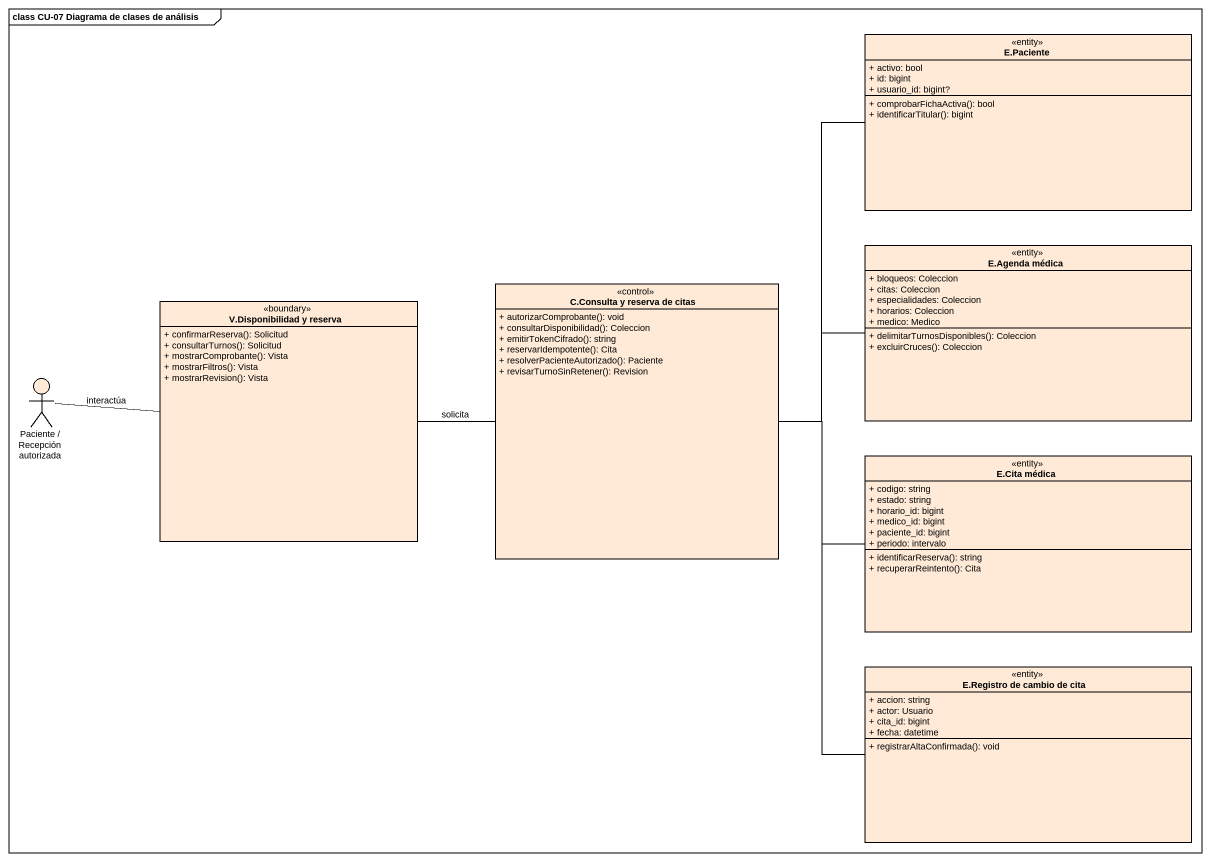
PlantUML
@startuml
mainframe class CU-07 Diagrama de clases de análisis
allowmixing
hide circle
hide empty members
skinparam classAttributeIconSize 0
class "E.Paciente" as E_Paciente <<entity>> #FFEAD7 {
  + activo: bool
  + id: bigint
  + usuario_id: bigint?
  + comprobarFichaActiva(): bool
  + identificarTitular(): bigint
}
class "E.Agenda médica" as E_Agenda_médica <<entity>> #FFEAD7 {
  + bloqueos: Coleccion
  + citas: Coleccion
  + especialidades: Coleccion
  + horarios: Coleccion
  + medico: Medico
  + delimitarTurnosDisponibles(): Coleccion
  + excluirCruces(): Coleccion
}
class "C.Consulta y reserva de citas" as C_Consulta_y_reserva_de <<control>> #FFEAD7 {
  + autorizarComprobante(): void
  + consultarDisponibilidad(): Coleccion
  + emitirTokenCifrado(): string
  + reservarIdempotente(): Cita
  + resolverPacienteAutorizado(): Paciente
  + revisarTurnoSinRetener(): Revision
}
class "V.Disponibilidad y reserva" as V_Disponibilidad_y_reserva <<boundary>> #FFEAD7 {
  + confirmarReserva(): Solicitud
  + consultarTurnos(): Solicitud
  + mostrarComprobante(): Vista
  + mostrarFiltros(): Vista
  + mostrarRevision(): Vista
}
actor "Paciente / Recepción autorizada" as Paciente_Recepción #FFEAD7
class "E.Cita médica" as E_Cita_médica <<entity>> #FFEAD7 {
  + codigo: string
  + estado: string
  + horario_id: bigint
  + medico_id: bigint
  + paciente_id: bigint
  + periodo: intervalo
  + identificarReserva(): string
  + recuperarReintento(): Cita
}
class "E.Registro de cambio de cita" as E_Registro_de_cambio_de_cita <<entity>> #FFEAD7 {
  + accion: string
  + actor: Usuario
  + cita_id: bigint
  + fecha: datetime
  + registrarAltaConfirmada(): void
}
C_Consulta_y_reserva_de -up- E_Paciente
C_Consulta_y_reserva_de -right- E_Agenda_médica
C_Consulta_y_reserva_de -right- E_Cita_médica
C_Consulta_y_reserva_de -- E_Registro_de_cambio_de_cita
V_Disponibilidad_y_reserva -right- C_Consulta_y_reserva_de : solicita
Paciente_Recepción -right- V_Disponibilidad_y_reserva : interactúa
@enduml
